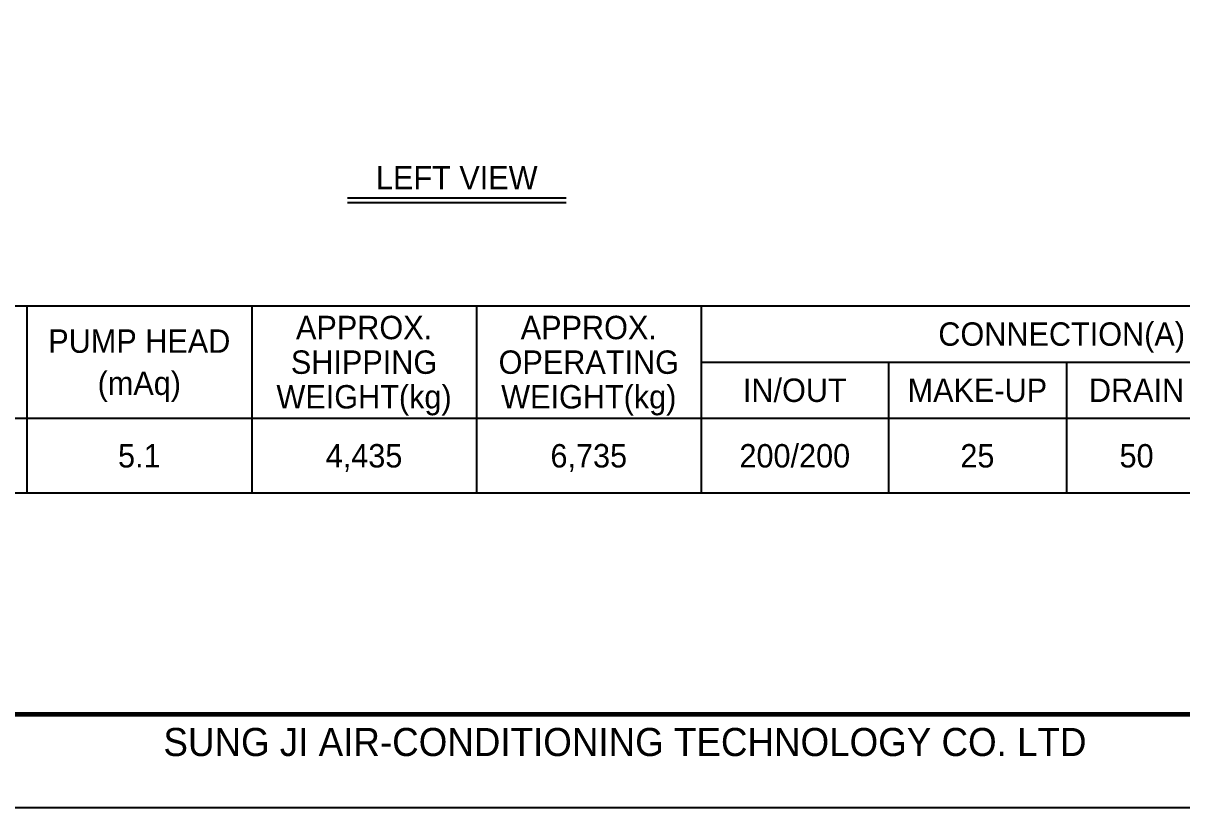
# Model space of a CAD drawing. Header units: millimetres. Extents: x 2458 to 31865, y 2044 to 22839.
# Drawn here: x 11875 to 20536, y 2044 to 7910 of the extents above; entities that cross this region are included whole.
import ezdxf
from ezdxf.enums import TextEntityAlignment as Align

# ---------------------------------------------------------------- set-up
doc = ezdxf.new("R2010")
doc.units = ezdxf.units.MM
for name, color, linetype in [('냉각탑_box', 1, 'Continuous'), ('냉각탑_form', 1, 'Continuous'), ('냉각탑_text', 3, 'Continuous')]:
    doc.layers.add(name, color=color, linetype=linetype)
doc.styles.add('돋움', font='Dotum.ttf')

# ---------------------------------------------------------------- blocks, each defined once
blk = doc.blocks.new('냉각탑form')
at = {"layer": 'Defpoints'}
blk.add_lwpolyline([(0, 297.07), (420.1, 297.07), (420.1, 0), (0, 0)], close=True, dxfattribs=at)
at = {"layer": '냉각탑_form', "const_width": 0.5}
blk.add_lwpolyline([(10, 287.07), (10, 10), (410.1, 10), (410.1, 287.07)], close=True, dxfattribs=at)
at = {"layer": '냉각탑_form', "style": '돋움'}
blk.add_text('SUNG JI AIR-CONDITIONING TECHNOLOGY CO. LTD', height=3.0007, dxfattribs=at).set_placement((149.5, 5.53))

msp = doc.modelspace()

# ---------------------------------------------------------------- linework, layer by layer
at = {"layer": '냉각탑_box'}
for p, q in [((14299.4, 6603.2), (15932.7, 6603.2)), ((14299.4, 6568.2), (15932.7, 6568.2)), ((11902.8, 5795.6), (11902.8, 4395.6)), ((13582.8, 5795.6), (13582.8, 4395.6)), ((15262.8, 5795.6), (15262.8, 4395.6)), ((16942.8, 5795.6), (16942.8, 4395.6)), ((16942.8, 5375.6), (22332.8, 5375.6)), ((18342.8, 5375.6), (18342.8, 4395.6)), ((19672.8, 5375.6), (19672.8, 4395.6)), ((7282.8, 4955.6), (22332.8, 4955.6))]:
    msp.add_line(p, q, dxfattribs=at)
msp.add_lwpolyline([(7282.8, 5795.6), (22332.8, 5795.6), (22332.8, 4395.6), (7282.8, 4395.6)], close=True, dxfattribs=at)

# ---------------------------------------------------------------- block references
at = {"layer": '냉각탑_form', "xscale": 70.00000000000001, "yscale": 70.00000000000001, "zscale": 70.00000000000001}
msp.add_blockref('냉각탑form', (2458.1, 2043.9), dxfattribs=at)

# ---------------------------------------------------------------- texts
at = {"layer": '냉각탑_text', "style": '돋움'}
for s, p in [('LEFT VIEW', (15116.1, 6754.8)), ('APPROX.', (14422.8, 5634.6)), ('APPROX.', (16102.8, 5634.6)), ('CONNECTION(A)', (19637.8, 5585.6)), ('PUMP HEAD', (12742.8, 5533.1)), ('SHIPPING', (14422.8, 5375.6)), ('OPERATING', (16102.8, 5375.6)), ('(mAq)', (12742.8, 5218.1)), ('WEIGHT(kg)', (14422.8, 5116.6)), ('WEIGHT(kg)', (16102.8, 5116.6)), ('IN/OUT', (17642.8, 5165.6)), ('MAKE-UP', (19007.8, 5165.6)), ('DRAIN', (20197.8, 5165.6)), ('4,435', (14422.8, 4675.6)), ('6,735', (16102.8, 4675.6)), ('200/200', (17642.8, 4675.6)), ('25', (19007.8, 4675.6)), ('50', (20197.8, 4675.6)), ('5.1', (12742.8, 4675.6))]:
    msp.add_text(s, height=175, dxfattribs=at).set_placement(p, align=Align.MIDDLE_CENTER)

doc.saveas('drawing.dxf')
